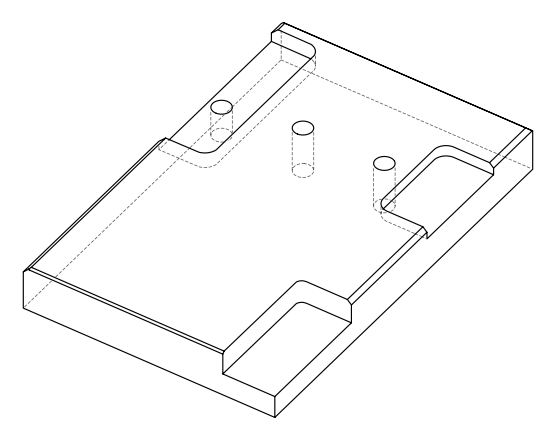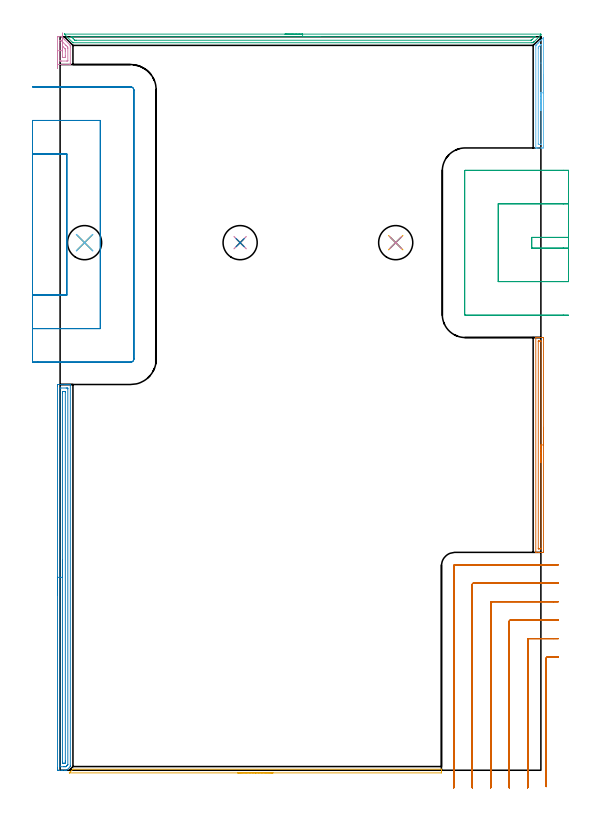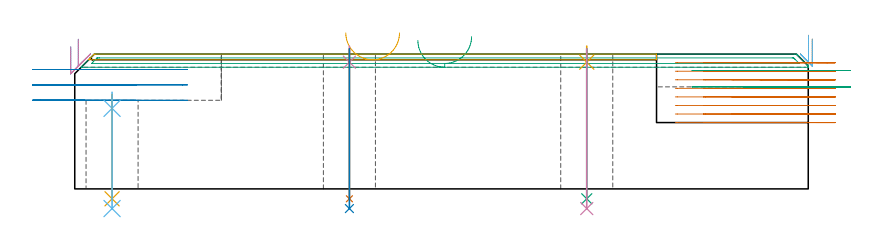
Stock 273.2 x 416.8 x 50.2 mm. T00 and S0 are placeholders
(PLAN: 18 operations, 9 tool changes, 39.8 min)
(1 AREA_MILL | FG_CHAMFER_SURFACE | UGT0205_001 | 2.12 min | 1241 mm3)
(2 AREA_MILL_1 | FG_CHAMFER_SURFACE_1 | UGT0205_001 | 5.45 min | 5965 mm3)
(3 AREA_MILL_2 | FG_CHAMFER_SURFACE_2 | UGT0205_001 | 4.45 min | 3279 mm3)
(4 AREA_MILL_3 | FG_CHAMFER_SURFACE_3 | UGT0205_001 | 0.54 min | 479 mm3)
(5 AREA_MILL_4 | FG_CHAMFER_SURFACE_4 | UGT0205_001 | 1.84 min | 467 mm3)
(6 AREA_MILL_5 | FG_CHAMFER_SURFACE_5 | UGT0205_001 | 1.14 min | 611 mm3)
(7 MILL_CORNER_NOTCH_RECTANGULAR | CORNER_NOTCH_RECTANGULAR | UGT0201_132 | Follow Part, ap 3.5, ae 75% | 14.12 min | 178014 mm3)
(8 MILL_SLOT | SLOT_PARTIAL_RECTANGULAR | UGT0201_109 | Follow Part, ap 6.35, ae 75% | 6.48 min | 168949 mm3)
(9 MILL_SLOT_1 | SLOT_PARTIAL_RECTANGULAR_1 | UGT0201_109 | Follow Part, ap 6.35, ae 75% | 2.28 min | 72669 mm3)
(10 SPOT_DRILL | STEP1HOLE | NXT0321_9005460120000 | 0.05 min | 166 mm3)
(11 SPOT_DRILL_1 | STEP1HOLE_1 | NXT0321_9005460120000 | 0.05 min | 184 mm3)
(12 SPOT_DRILL_2 | STEP1HOLE_2 | NXT0321_9005460120000 | 0.05 min | 193 mm3)
(13 DRILL_THROUGH_HOLE_INTO_CENTER | STEP1HOLE | NXT0301_091 | 0.23 min | 5464 mm3)
(14 DRILL_TO_ENLARGE_THROUGH_HOLE | STEP1HOLE | UGT0301_261 | 0.24 min | 9171 mm3)
(15 DRILL_THROUGH_HOLE_INTO_CENTER_1 | STEP1HOLE_1 | NXT0301_091 | 0.23 min | 5479 mm3)
(16 DRILL_TO_ENLARGE_THROUGH_HOLE_1 | STEP1HOLE_1 | UGT0301_261 | 0.24 min | 9134 mm3)
(17 DRILL_THROUGH_HOLE_INTO_CENTER_2 | STEP1HOLE_2 | NXT0301_091 | 0.16 min | 3540 mm3)
(18 DRILL_TO_ENLARGE_THROUGH_HOLE_2 | STEP1HOLE_2 | UGT0301_261 | 0.17 min | 6018 mm3)
(TOOL UGT0205_001 | Chamfer Mill 20 x 3 x 45 deg. | D20 FL50 Z2)
(TOOL UGT0201_132 | Carbide End Mill 14.0 | D14 FL30 Z4)
(TOOL UGT0201_109 | End Mill 25.4 mm | D25.4 FL25 Z2)
(TOOL NXT0321_9005460120000 | NC Spot Drill, 142deg, 12mm, Carbide, Uncoated | D12 PA142 FL30 Z2)
(TOOL NXT0301_091 | Carbide Drill 12mm [860.1-1200-036A1-MM 2214] | D12 PA140 FL55 Z2)
(TOOL UGT0301_261 | Twist Drill 19.4 mm | D19.4 PA118 FL140 Z2)
(OP 1 AREA_MILL)
G17 G21 G94 G90
T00 M6
G54
G17 G0 G90 X274.7 Y194.85 S1061 M3
G43 Z60.2 H0
Z55.8
G94 G1 Y194.812 Z54.928 F250.
Y194.698 Z54.063
Y194.509 Z53.212
Y194.247 Z52.38
Y193.913 Z51.574
Y193.51 Z50.8
Y193.042 Z50.064
Y192.51 Z49.372
Y191.921 Z48.729
Y191.278 Z48.14
Y190.586 Z47.608
Y189.85 Z47.14
Y189.076 Z46.737
Y188.27 Z46.403
Y187.438 Z46.141
Y186.587 Z45.952
Y185.722 Z45.838
Y184.85 Z45.8
Y124.81
X274.699 Y124.364 Z45.801
X274.694 Y123.927 Z45.802
X274.69 Y123.809 Z45.804
X274.261 Y123.8 Z46.233
X273.617 Z46.881
X273.381 Z47.116
X272.736 Z47.761
X272.5 Z47.996
X272.027 Z48.472
X270.534 Y123.801 Z49.965
X270.306 Y123.81 Z50.192
X270.3 Y123.919 Z50.2
Y245.781
X270.306 Y245.89 Z50.192
X270.535 Y245.9 Z49.963
X271.211 Z49.288
X272.028 Z48.471
X272.5 Z47.996
X272.736 Z47.761
X273.381 Z47.116
X273.617 Z46.881
X274.261 Y245.895 Z46.233
X274.69 Y245.891 Z45.804
X274.694 Y245.773 Z45.802
X274.699 Y245.336 Z45.801
X274.7 Y244.893 Z45.8
Y184.85
X273.286 Z47.214
X273.285 Y126.143 Z47.215
X273.283 Y125.945 Z47.217
X273.279 Y125.847 Z47.221
X273.271 Y125.81 Z47.229
X273.179 Y125.806 Z47.321
X272.839 Y125.801 Z47.661
X272.5 Y125.8 Z48.
X271.958 Y125.801 Z48.542
X271.797 Y125.805 Z48.703
X271.724 Y125.81 Z48.776
X271.716 Y126.045 Z48.784
X271.715 Y126.143 Z48.785
Y243.557
X271.717 Y243.755 Z48.783
X271.721 Y243.853 Z48.779
X271.729 Y243.89 Z48.771
X271.821 Y243.894 Z48.679
X272.161 Y243.899 Z48.339
X272.5 Y243.9 Z48.
X273.042 Y243.899 Z47.458
X273.203 Y243.895 Z47.297
X273.276 Y243.89 Z47.224
X273.284 Y243.655 Z47.216
X273.285 Y243.557 Z47.215
X273.286 Y184.85 Z47.214
Y183.978 Z47.252
Y183.114 Z47.366
Y182.262 Z47.555
Y181.43 Z47.817
Y180.624 Z48.151
Y179.85 Z48.554
Y179.114 Z49.023
Y178.422 Z49.554
Y177.779 Z50.143
Y177.19 Z50.786
Y176.659 Z51.478
Y176.19 Z52.214
Y175.787 Z52.988
Y175.453 Z53.794
Y175.191 Z54.626
Y175.002 Z55.478
Y174.888 Z56.343
Y174.85 Z57.214
G0 Z60.2
M5
M2
(OP 2 AREA_MILL_1)
G17 G21 G94 G90
T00 M6
G54
G17 G0 G90 X-1.5 Y99.6 S1061 M3
G43 Z60.2 H0
Z52.9
G94 G1 Y99.638 Z52.028 F250.
Y99.752 Z51.164
Y99.941 Z50.312
Y100.203 Z49.48
Y100.537 Z48.674
Y100.94 Z47.9
Y101.408 Z47.164
Y101.94 Z46.472
Y102.529 Z45.829
Y103.172 Z45.24
Y103.864 Z44.709
Y104.6 Z44.24
Y105.374 Z43.837
Y106.18 Z43.503
Y107.012 Z43.241
Y107.864 Z43.052
Y108.728 Z42.938
Y109.6 Z42.9
Y218.235
X-1.499 Y218.583 Z42.901
X-1.494 Y219.122 Z42.904
X-1.491 Y219.192 Z42.906
X-0.958 Y219.2 Z43.439
X2.594 Z46.988
X3.143 Z47.54
X3.482 Z47.878
X4.031 Z48.427
X4.37 Z48.765
X5.386 Z49.785
X5.764 Y219.192 Z50.156
X5.797 Y219.19 Z50.188
X5.8 Y219.029 Z50.2
Y2.404
X5.799 Y2.105 Z50.185
X5.714 Y2.014 Z50.114
X3.778 Y0.078 Z48.177
X3.72 Y0.022 Z48.119
X3.69 Y0.001 Z48.088
X3.482 Y0. Z47.88
X3.417 Z47.816
X2.594 Z46.988
X1.367 Z45.763
X0.818 Z45.212
X-0.958 Y0.001 Z43.438
X-1.199 Y0.003 Z43.197
X-1.491 Y0.008 Z42.905
X-1.493 Y0.079 Z42.903
X-1.498 Y0.617 Z42.902
X-1.5 Y1.163 Z42.9
Y109.6
X-0.086 Z44.314
X-0.085 Y216.812 Z44.315
X-0.07 Y217.19 Z44.33
X0.418 Y217.198 Z44.818
X3.482 Y217.2 Z47.882
X3.97 Y217.198 Z48.37
X4.37 Y217.19 Z48.77
X4.385 Y216.796 Z48.785
X4.386 Y216.78 Z48.786
X4.385 Y3.297 Z48.785
Y3.282
X4.37 Y3.132 Z48.77
X4.011 Y2.765 Z48.411
X3.654 Y2.404 Z48.054
X3.567 Y2.318 Z47.967
X3.482 Y2.236 Z47.882
X3.236 Y2.01 Z47.636
X2.993 Y2.002 Z47.393
X2.594 Y2.001 Z46.994
X2.107 Y2. Z46.507
X0.33 Y2.002 Z44.73
X-0.07 Y2.01 Z44.33
X-0.085 Y2.404 Z44.315
X-0.086 Y2.42 Z44.314
Y109.6
X1.328 Z45.728
X1.329 Y214.116 Z45.729
X1.33 Y214.495 Z45.73
X1.333 Y215.01 Z45.733
X1.336 Y215.19 Z45.736
X1.52 Y215.197 Z45.92
X2.594 Y215.2 Z46.994
X2.783 Y215.199 Z47.183
X2.909 Y215.196 Z47.309
X2.954 Y215.191 Z47.354
X2.966 Y215.187 Z47.366
X2.967 Y215.181 Z47.367
X2.97 Y215.136 Z47.37
X2.971 Y215.01 Z47.371
X2.972 Y214.63 Z47.372
X2.971 Y5.597 Z47.371
Y5.084
X2.969 Y4.707 Z47.369
X2.964 Y4.191 Z47.364
X2.855 Y4.066 Z47.255
X2.777 Y4.007 Z47.177
X1.706 Y4. Z46.106
X1.517 Y4.001 Z45.917
X1.391 Y4.004 Z45.791
X1.346 Y4.009 Z45.746
X1.334 Y4.013 Z45.734
X1.333 Y4.019 Z45.733
X1.33 Y4.064 Z45.73
X1.329 Y4.191 Z45.729
X1.328 Y4.57 Z45.728
Y109.6
Y110.472 Z45.767
Y111.336 Z45.88
Y112.188 Z46.069
Y113.02 Z46.332
Y113.826 Z46.665
Y114.6 Z47.068
Y115.336 Z47.537
Y116.028 Z48.068
Y116.671 Z48.657
Y117.26 Z49.301
Y117.792 Z49.993
Y118.26 Z50.728
Y118.663 Z51.502
Y118.997 Z52.308
Y119.259 Z53.14
Y119.448 Z53.992
Y119.562 Z54.857
Y119.6 Z55.728
G0 Z60.2
M5
M2
(OP 3 AREA_MILL_2)
G17 G21 G94 G90
T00 M6
G54
G17 G0 G90 X127.8 Y418.3 S1061 M3
G43 Z60.2 H0
Z55.3
G94 G1 X127.838 Z54.428 F250.
X127.952 Z53.564
X128.141 Z52.712
X128.403 Z51.88
X128.737 Z51.074
X129.14 Z50.3
X129.608 Z49.564
X130.14 Z48.872
X130.729 Z48.229
X131.372 Z47.64
X132.064 Z47.108
X132.8 Z46.64
X133.574 Z46.237
X134.38 Z45.903
X135.212 Z45.641
X136.063 Z45.452
X136.928 Z45.338
X137.8 Z45.3
X273.038
X273.14 Y418.297 Z45.303
X273.2 Y418.293 Z45.307
X273.199 Y417.805 Z45.794
X273.197 Y417.8 Z45.799
X273.187 Y417.786 Z45.813
X272.99 Y417.588 Z46.008
X272.889 Y417.488 Z46.11
X272.674 Y417.273 Z46.326
X269.414 Y414.014 Z49.585
X269.368 Y413.967 Z49.63
X269.319 Y413.918 Z49.681
X269.132 Y413.731 Z49.868
X269.079 Y413.677 Z49.919
X269.021 Y413.621 Z49.978
X268.914 Y413.515 Z50.083
X268.795 Y413.402 Z50.187
X268.128 Y413.4 Z50.2
X7.472
X7.305 Y413.403 Z50.189
X7.23 Y413.468 Z50.128
X7.025 Y413.675 Z49.925
X2.523 Y418.176 Z45.421
X2.444 Y418.252 Z45.34
X2.417 Y418.291 Z45.3
X2.423 Y418.294 Z45.297
X2.437 Y418.296 Z45.296
X2.491 Y418.298 Z45.298
X2.562 Y418.299 Z45.299
X2.723 Y418.3 Z45.3
X137.8
Y416.886 Z46.714
X269.296 Y416.885 Z46.715
X269.593 Y416.883 Z46.717
X269.78 Y416.879 Z46.721
X269.816 Y416.877 Z46.723
X269.797 Y416.854 Z46.746
X269.751 Y416.803 Z46.797
X269.685 Y416.735 Z46.865
X269.57 Y416.619 Z46.981
X268.249 Y415.298 Z48.302
X268.128 Y415.179 Z48.421
X267.804 Y414.862 Z48.738
X267.765 Y414.827 Z48.773
X267.698 Y414.821 Z48.779
X267.544 Y414.818 Z48.782
X267.236 Y414.815 Z48.785
X9.257
X8.98 Y414.816 Z48.784
X8.364 Y414.821 Z48.779
X8.33 Y414.831 Z48.769
X8.288 Y414.868 Z48.732
X8.205 Y414.947 Z48.653
X7.472 Y415.678 Z47.922
X6.865 Y416.285 Z47.315
X6.579 Y416.572 Z47.028
X6.286 Y416.874 Z46.726
X6.284 Y416.88 Z46.72
X6.291 Y416.882 Z46.718
X6.331 Y416.885 Z46.715
X6.414 Y416.886 Z46.714
X6.579
X137.8
X138.672 Z46.752
X139.536 Z46.866
X140.388 Z47.055
X141.22 Z47.317
X142.026 Z47.651
X142.8 Z48.054
X143.536 Z48.523
X144.228 Z49.054
X144.871 Z49.643
X145.46 Z50.286
X145.991 Z50.978
X146.46 Z51.714
X146.863 Z52.488
X147.197 Z53.294
X147.459 Z54.126
X147.648 Z54.978
X147.762 Z55.843
X147.8 Z56.714
G0 Z60.2
M5
M2
(OP 4 AREA_MILL_3)
G17 G21 G94 G90
T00 M6
G54
G17 G0 G90 X-1.5 Y398.9 S1061 M3
G43 Z60.2 H0
Z52.9
G94 G1 Y398.938 Z52.028 F250.
Y399.052 Z51.164
Y399.241 Z50.312
Y399.503 Z49.48
Y399.837 Z48.674
Y400.24 Z47.9
Y400.708 Z47.164
Y401.24 Z46.472
Y401.829 Z45.829
Y402.472 Z45.24
Y403.164 Z44.708
Y403.9 Z44.24
Y404.674 Z43.837
Y405.48 Z43.503
Y406.312 Z43.241
Y407.163 Z43.052
Y408.028 Z42.938
Y408.9 Z42.9
X-1.499 Y416.376 Z42.901
X-1.497 Y416.643 Z42.903
X-1.493 Y416.794 Z42.907
X-0.958 Y416.8 Z43.442
X0.818 Z45.218
X0.84 Y416.799 Z45.24
X0.898 Y416.79 Z45.297
X1.076 Y416.624 Z45.476
X2.644 Y415.057 Z47.042
X5.702 Y411.999 Z50.101
X5.722 Y411.978 Z50.121
X5.794 Y411.906 Z50.192
X5.8 Y411.099 Z50.2
Y401.424
X5.793 Y401.01 Z50.193
X5.277 Y401. Z49.677
X-0.101 Z44.299
X-0.958 Z43.436
X-1.199 Z43.195
X-1.385 Y401.001 Z43.01
X-1.49 Y401.006 Z42.904
X-1.5 Y401.424 Z42.9
Y408.9
X-0.086 Z44.314
Y413.737
X-0.085 Y414.617 Z44.315
X-0.084 Y414.631 Z44.316
X-0.07 Y414.79 Z44.33
X0.115 Z44.515
X0.457 Y414.781 Z44.857
X0.63 Y414.617 Z45.03
X0.818 Y414.431 Z45.218
X1.513 Y413.737 Z45.913
X3.272 Y411.978 Z47.672
X3.482 Y411.768 Z47.882
X4.147 Y411.099 Z48.547
X4.37 Y410.868 Z48.77
X4.386 Y410.204 Z48.786
X4.385 Y403.183 Z48.785
X4.384 Y403.169 Z48.784
X4.37 Y403.01 Z48.77
X3.666 Y403.001 Z48.066
X0.818 Y403. Z45.218
X0.111 Y403.004 Z44.511
X-0.07 Y403.01 Z44.33
X-0.084 Y403.169 Z44.316
X-0.085 Y403.183 Z44.315
X-0.086 Y408.9 Z44.314
X1.328 Z45.728
X1.329 Y410.593 Z45.729
Y411.099
X1.331 Y411.334 Z45.731
X1.333 Y411.422 Z45.733
X1.334 Y411.446 Z45.734
X1.37 Y411.419 Z45.77
X1.482 Y411.312 Z45.882
X1.702 Y411.099 Z46.102
X2.582 Y410.219 Z46.982
X2.594 Y410.207 Z46.994
X2.81 Y409.984 Z47.21
X2.917 Y409.872 Z47.317
X2.965 Y409.816 Z47.365
X2.966 Y409.713 Z47.366
X2.97 Y409.34 Z47.37
X2.971 Y408.966 Z47.371
X2.972 Y408.46 Z47.372
X2.971 Y405.822 Z47.371
Y405.448
X2.969 Y405.074 Z47.369
X2.966 Y405.025 Z47.366
X2.963 Y405.009 Z47.363
X2.956 Y405.007 Z47.356
X2.905 Y405.003 Z47.305
X2.801 Y405.001 Z47.201
X2.594 Y405. Z46.994
X1.706 Z46.106
X1.499 Y405.001 Z45.899
X1.395 Y405.003 Z45.795
X1.344 Y405.007 Z45.744
X1.337 Y405.009 Z45.737
X1.334 Y405.025 Z45.734
X1.331 Y405.074 Z45.731
X1.329 Y405.448 Z45.729
X1.328 Y408.9 Z45.728
X1.329 Y409.771 Z45.767
Y410.636 Z45.88
Y411.488 Z46.069
Y412.32 Z46.332
Y413.126 Z46.665
Y413.9 Z47.068
Y414.636 Z47.537
Y415.328 Z48.068
Y415.971 Z48.658
Y416.56 Z49.301
Y417.091 Z49.993
Y417.56 Z50.729
Y417.963 Z51.502
Y418.297 Z52.308
Y418.559 Z53.14
Y418.748 Z53.992
Y418.862 Z54.857
Y418.9 Z55.729
G0 Z60.2
M5
M2
(OP 5 AREA_MILL_4)
G17 G21 G94 G90
T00 M6
G54
G17 G0 G90 X120.95 Y-1.5 S1061 M3
G43 Z60.2 H0
Z58.1
G94 G1 X120.912 Z57.228 F250.
X120.798 Z56.364
X120.609 Z55.512
X120.347 Z54.68
X120.013 Z53.874
X119.61 Z53.1
X119.141 Z52.364
X118.61 Z51.672
X118.021 Z51.029
X117.378 Z50.44
X116.686 Z49.909
X115.95 Z49.44
X115.176 Z49.037
X114.37 Z48.703
X113.538 Z48.441
X112.686 Z48.252
X111.822 Z48.138
X110.95 Z48.1
X5.439
X5.285 Y-1.497 Z48.103
X5.213 Y-1.492 Z48.106
X5.358 Y-1.342 Z48.254
X5.491 Y-1.209 Z48.39
X5.756 Y-0.944 Z48.656
X7.142 Y0.442 Z50.042
X7.152 Y0.452 Z50.052
X7.306 Y0.6 Z50.184
X7.57 Z50.2
X216.558
X216.69 Y0.597 Z50.188
X216.693 Y0.552 Z50.144
X216.7 Y0.214 Z49.813
Y-0.326 Z49.273
Y-0.896 Z48.699
Y-1.181 Z48.415
X216.698 Y-1.491 Z48.105
X216.558 Y-1.5 Z48.1
X110.95
X110.078 Z48.138
X109.213 Z48.252
X108.362 Z48.441
X107.53 Z48.703
X106.724 Z49.037
X105.95 Z49.44
X105.214 Z49.909
X104.522 Z50.44
X103.879 Z51.029
X103.29 Z51.672
X102.758 Z52.364
X102.29 Z53.1
X101.887 Z53.874
X101.553 Z54.68
X101.291 Z55.512
X101.102 Z56.364
X100.988 Z57.228
X100.95 Z58.1
G0 Z60.2
M5
M2
(OP 6 AREA_MILL_5)
G17 G21 G94 G90
T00 M6
G54
G17 G0 G90 X274.7 Y394.95 S1061 M3
G43 Z60.2 H0
Z55.8
G94 G1 Y394.912 Z54.928 F250.
Y394.798 Z54.063
Y394.609 Z53.212
Y394.347 Z52.38
Y394.013 Z51.574
Y393.61 Z50.8
Y393.142 Z50.064
Y392.611 Z49.372
Y392.021 Z48.729
Y391.378 Z48.14
Y390.686 Z47.608
Y389.95 Z47.14
Y389.176 Z46.737
Y388.37 Z46.403
Y387.538 Z46.141
Y386.687 Z45.952
Y385.822 Z45.838
Y384.95 Z45.8
Y354.64
X274.699 Y354.192 Z45.801
X274.694 Y353.754 Z45.802
X274.691 Y353.61 Z45.805
X274.261 Y353.6 Z46.233
X273.67 Z46.827
X273.381 Z47.116
X271.619 Z48.875
X271.04 Z49.459
X270.739 Z49.76
X270.588 Y353.601 Z49.911
X270.306 Y353.61 Z50.193
X270.3 Y353.747 Z50.2
Y411.696
X270.299 Y411.898 Z50.193
Y411.901
X270.497 Y412.097 Z50.003
X270.542 Y412.142 Z49.958
X270.739 Y412.34 Z49.759
X270.838 Y412.439 Z49.66
X271.179 Y412.78 Z49.318
X271.303 Y412.903 Z49.197
X271.433 Y413.033 Z49.067
X271.619 Y413.221 Z48.878
X271.729 Y413.33 Z48.768
X272.324 Y413.925 Z48.175
X272.5 Y414.101 Z47.997
X273.216 Y414.816 Z47.283
X273.381 Y414.982 Z47.116
X274.107 Y415.708 Z46.392
X274.261 Y415.863 Z46.236
X274.404 Y416.005 Z46.094
X274.693 Y416.291 Z45.807
X274.697 Y416.005 Z45.803
X274.7 Y415.71 Z45.8
Y384.95
X273.286 Z47.214
X273.285 Y355.777 Z47.215
X273.284 Y355.677 Z47.216
X273.281 Y355.629 Z47.219
X273.28 Y355.612 Z47.22
X273.241 Y355.61 Z47.259
X272.869 Y355.602 Z47.631
X272.5 Y355.601 Z48.
X271.987 Y355.603 Z48.513
X271.803 Y355.61 Z48.697
X271.721 Y355.624 Z48.779
X271.716 Y355.878 Z48.784
X271.715 Y355.976 Z48.785
X271.714 Y410.262 Z48.786
X271.721 Y410.851 Z48.779
X271.77 Y410.908 Z48.73
X271.861 Y411.005 Z48.639
X272.1 Y411.25 Z48.4
X273.188 Y412.337 Z47.312
X273.262 Y412.407 Z47.238
X273.275 Y412.417 Z47.225
X273.279 Z47.221
X273.281 Y412.39 Z47.219
X273.285 Y412.239 Z47.215
X273.286 Y401.86 Z47.214
Y384.95
Y384.079 Z47.252
Y383.214 Z47.366
Y382.362 Z47.555
Y381.53 Z47.817
Y380.724 Z48.151
Y379.95 Z48.554
Y379.214 Z49.023
Y378.522 Z49.554
Y377.879 Z50.143
Y377.29 Z50.786
Y376.759 Z51.478
Y376.29 Z52.214
Y375.887 Z52.988
Y375.553 Z53.794
Y375.291 Z54.626
Y375.102 Z55.478
Y374.988 Z56.343
Y374.95 Z57.214
G0 Z60.2
M5
M2
(OP 7 MILL_CORNER_NOTCH_RECTANGULAR)
G17 G21 G94 G90
T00 M6
G54
G17 G0 G90 X283.2 Y64.3 S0 M3
G43 Z60.2 H0
Z47.012
G94 G1 X280.2 F250.
X276.895 F500.
G3 X276.2 Y63.605 R0.7
G1 Y-6.325
Y-9.325 F250.
G0 Z60.2
X283.2 Y74.8
Z47.012
G1 X280.2
X266.395 F500.
G3 X265.7 Y74.105 R0.7
G1 Y-7.
Y-10. F250.
G0 Z60.2
X283.2 Y85.3
Z47.012
G1 X280.2
X255.895 F500.
G3 X255.2 Y84.605 R0.7
G1 Y-7.
Y-10. F250.
G0 Z60.2
X283.2 Y95.8
Z47.012
G1 X280.2
X245.396 F500.
G3 X244.7 Y95.104 R0.7
G1 Y-7.
Y-10. F250.
G0 Z60.2
X283.2 Y106.3
Z47.012
G1 X280.2
X234.896 F500.
G3 X234.2 Y105.604 R0.7
G1 Y-7.
Y-10. F250.
G0 Z60.2
X283.2 Y116.8
Z47.012
G1 X280.2
X224.396 F500.
G3 X223.7 Y116.104 R0.7
G1 Y-7.
Y-10. F250.
G0 Z60.2
X283.2 Y64.3
Z43.825
G1 X280.2
X276.895 F500.
G3 X276.2 Y63.605 R0.7
G1 Y-6.325
Y-9.325 F250.
G0 Z60.2
X283.2 Y74.8
Z43.825
G1 X280.2
X266.395 F500.
G3 X265.7 Y74.105 R0.7
G1 Y-7.
Y-10. F250.
G0 Z60.2
X283.2 Y85.3
Z43.825
G1 X280.2
X255.895 F500.
G3 X255.2 Y84.605 R0.7
G1 Y-7.
Y-10. F250.
G0 Z60.2
X283.2 Y95.8
Z43.825
G1 X280.2
X245.396 F500.
G3 X244.7 Y95.104 R0.7
G1 Y-7.
Y-10. F250.
G0 Z60.2
X283.2 Y106.3
Z43.825
G1 X280.2
X234.896 F500.
G3 X234.2 Y105.604 R0.7
G1 Y-7.
Y-10. F250.
G0 Z60.2
X283.2 Y116.8
Z43.825
G1 X280.2
X224.396 F500.
G3 X223.7 Y116.104 R0.7
G1 Y-7.
Y-10. F250.
G0 Z60.2
X283.2 Y64.3
Z40.637
G1 X280.2
X276.895 F500.
G3 X276.2 Y63.605 R0.7
G1 Y-6.325
Y-9.325 F250.
G0 Z60.2
X283.2 Y74.8
Z40.637
G1 X280.2
X266.395 F500.
G3 X265.7 Y74.105 R0.7
G1 Y-7.
Y-10. F250.
G0 Z60.2
X283.2 Y85.3
Z40.637
G1 X280.2
X255.895 F500.
G3 X255.2 Y84.605 R0.7
G1 Y-7.
Y-10. F250.
G0 Z60.2
X283.2 Y95.8
Z40.637
G1 X280.2
X245.396 F500.
G3 X244.7 Y95.104 R0.7
G1 Y-7.
Y-10. F250.
G0 Z60.2
X283.2 Y106.3
Z40.637
G1 X280.2
X234.896 F500.
G3 X234.2 Y105.604 R0.7
G1 Y-7.
Y-10. F250.
G0 Z60.2
X283.2 Y116.8
Z40.637
G1 X280.2
X224.396 F500.
G3 X223.7 Y116.104 R0.7
G1 Y-7.
Y-10. F250.
G0 Z60.2
X283.2 Y64.3
Z37.45
G1 X280.2
X276.895 F500.
G3 X276.2 Y63.605 R0.7
G1 Y-6.325
Y-9.325 F250.
G0 Z60.2
X283.2 Y74.8
Z37.45
G1 X280.2
X266.395 F500.
G3 X265.7 Y74.105 R0.7
G1 Y-7.
Y-10. F250.
G0 Z60.2
X283.2 Y85.3
Z37.45
G1 X280.2
X255.895 F500.
G3 X255.2 Y84.605 R0.7
G1 Y-7.
Y-10. F250.
G0 Z60.2
X283.2 Y95.8
Z37.45
G1 X280.2
X245.396 F500.
G3 X244.7 Y95.104 R0.7
G1 Y-7.
Y-10. F250.
G0 Z60.2
X283.2 Y106.3
Z37.45
G1 X280.2
X234.896 F500.
G3 X234.2 Y105.604 R0.7
G1 Y-7.
Y-10. F250.
G0 Z60.2
X283.2 Y116.8
Z37.45
G1 X280.2
X224.396 F500.
G3 X223.7 Y116.104 R0.7
G1 Y-7.
Y-10. F250.
G0 Z60.2
X283.2 Y64.3
Z34.262
G1 X280.2
X276.895 F500.
G3 X276.2 Y63.605 R0.7
G1 Y-6.325
Y-9.325 F250.
G0 Z60.2
X283.2 Y74.8
Z34.262
G1 X280.2
X266.395 F500.
G3 X265.7 Y74.105 R0.7
G1 Y-7.
Y-10. F250.
G0 Z60.2
X283.2 Y85.3
Z34.262
G1 X280.2
X255.895 F500.
G3 X255.2 Y84.605 R0.7
G1 Y-7.
Y-10. F250.
G0 Z60.2
X283.2 Y95.8
Z34.262
G1 X280.2
X245.396 F500.
G3 X244.7 Y95.104 R0.7
G1 Y-7.
Y-10. F250.
G0 Z60.2
X283.2 Y106.3
Z34.262
G1 X280.2
X234.896 F500.
G3 X234.2 Y105.604 R0.7
G1 Y-7.
Y-10. F250.
G0 Z60.2
X283.2 Y116.8
Z34.262
G1 X280.2
X224.396 F500.
G3 X223.7 Y116.104 R0.7
G1 Y-7.
Y-10. F250.
G0 Z60.2
X283.2 Y64.3
Z31.075
G1 X280.2
X276.895 F500.
G3 X276.2 Y63.605 R0.7
G1 Y-6.325
Y-9.325 F250.
G0 Z60.2
X283.2 Y74.8
Z31.075
G1 X280.2
X266.395 F500.
G3 X265.7 Y74.105 R0.7
G1 Y-7.
Y-10. F250.
G0 Z60.2
X283.2 Y85.3
Z31.075
G1 X280.2
X255.895 F500.
G3 X255.2 Y84.605 R0.7
G1 Y-7.
Y-10. F250.
G0 Z60.2
X283.2 Y95.8
Z31.075
G1 X280.2
X245.396 F500.
G3 X244.7 Y95.104 R0.7
G1 Y-7.
Y-10. F250.
G0 Z60.2
X283.2 Y106.3
Z31.075
G1 X280.2
X234.896 F500.
G3 X234.2 Y105.604 R0.7
G1 Y-7.
Y-10. F250.
G0 Z60.2
X283.2 Y116.8
Z31.075
G1 X280.2
X224.396 F500.
G3 X223.7 Y116.104 R0.7
G1 Y-7.
Y-10. F250.
G0 Z60.2
X283.2 Y64.3
Z27.887
G1 X280.2
X276.895 F500.
G3 X276.2 Y63.605 R0.7
G1 Y-6.325
Y-9.325 F250.
G0 Z60.2
X283.2 Y74.8
Z27.887
G1 X280.2
X266.395 F500.
G3 X265.7 Y74.105 R0.7
G1 Y-7.
Y-10. F250.
G0 Z60.2
X283.2 Y85.3
Z27.887
G1 X280.2
X255.895 F500.
G3 X255.2 Y84.605 R0.7
G1 Y-7.
Y-10. F250.
G0 Z60.2
X283.2 Y95.8
Z27.887
G1 X280.2
X245.396 F500.
G3 X244.7 Y95.104 R0.7
G1 Y-7.
Y-10. F250.
G0 Z60.2
X283.2 Y106.3
Z27.887
G1 X280.2
X234.896 F500.
G3 X234.2 Y105.604 R0.7
G1 Y-7.
Y-10. F250.
G0 Z60.2
X283.2 Y116.8
Z27.887
G1 X280.2
X224.396 F500.
G3 X223.7 Y116.104 R0.7
G1 Y-7.
Y-10. F250.
G0 Z60.2
X283.2 Y64.3
Z24.7
G1 X280.2
X276.895 F500.
G3 X276.2 Y63.605 R0.7
G1 Y-6.325
Y-9.325 F250.
G0 Z60.2
X283.2 Y74.8
Z24.7
G1 X280.2
X266.395 F500.
G3 X265.7 Y74.105 R0.7
G1 Y-7.
Y-10. F250.
G0 Z60.2
X283.2 Y85.3
Z24.7
G1 X280.2
X255.895 F500.
G3 X255.2 Y84.605 R0.7
G1 Y-7.
Y-10. F250.
G0 Z60.2
X283.2 Y95.8
Z24.7
G1 X280.2
X245.396 F500.
G3 X244.7 Y95.104 R0.7
G1 Y-7.
Y-10. F250.
G0 Z60.2
X283.2 Y106.3
Z24.7
G1 X280.2
X234.896 F500.
G3 X234.2 Y105.604 R0.7
G1 Y-7.
Y-10. F250.
G0 Z60.2
X283.2 Y116.8
Z24.7
G1 X280.2
X224.396 F500.
G3 X223.7 Y116.104 R0.7
G1 Y-7.
Y-10. F250.
G0 Z60.2
M5
M2
(OP 8 MILL_SLOT)
G17 G21 G94 G90
T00 M6
G54
G17 G0 G90 X-15.7 Y270. S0 M3
G43 Z60.2 H0
Z44.467
G94 G1 X-12.7 F250.
X3.8 F500.
Y350.2
X-12.7
X-15.7 F250.
Y250.95
X-12.7
X22.85 F500.
Y369.25
X-12.7
X-15.7 F250.
Y231.9
X-12.7
X40.1 F500.
G3 X41.9 Y233.7 R1.8
G1 Y386.5
G3 X40.1 Y388.3 R1.8
G1 X-12.7
X-15.7 F250.
G0 Y270. Z38.733
G1 X-12.7
X3.8 F500.
Y350.2
X-12.7
X-15.7 F250.
Y250.95
X-12.7
X22.85 F500.
Y369.25
X-12.7
X-15.7 F250.
Y231.9
X-12.7
X40.1 F500.
G3 X41.9 Y233.7 R1.8
G1 Y386.5
G3 X40.1 Y388.3 R1.8
G1 X-12.7
X-15.7 F250.
G0 Y270. Z33.
G1 X-12.7
X3.8 F500.
Y350.2
X-12.7
X-15.7 F250.
Y250.95
X-12.7
X22.85 F500.
Y369.25
X-12.7
X-15.7 F250.
Y231.9
X-12.7
X40.1 F500.
G3 X41.9 Y233.7 R1.8
G1 Y386.5
G3 X40.1 Y388.3 R1.8
G1 X-12.7
X-15.7 F250.
G0 Z60.2
M5
M2
(OP 9 MILL_SLOT_1)
G17 G21 G94 G90
T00 M6
G54
G17 G0 G90 X288.9 Y302.8 S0 M3
G43 Z60.2 H0
Z44.1
G94 G1 X285.9 F250.
X268. F500.
Y296.7
X285.9
X288.9 F250.
Y321.85
X285.9
X248.95 F500.
Y277.65
X285.9
X288.9 F250.
Y340.9
X285.9
X230.2 F500.
G3 X229.9 Y340.6 R0.3
G1 Y258.9
G3 X230.2 Y258.6 R0.3
G1 X285.9
X288.9 F250.
G0 Y302.8 Z38.
G1 X285.9
X268. F500.
Y296.7
X285.9
X288.9 F250.
Y321.85
X285.9
X248.95 F500.
Y277.65
X285.9
X288.9 F250.
Y340.9
X285.9
X230.2 F500.
G3 X229.9 Y340.6 R0.3
G1 Y258.9
G3 X230.2 Y258.6 R0.3
G1 X285.9
X288.9 F250.
G0 Z60.2
M5
M2
(OP 10 SPOT_DRILL)
G17 G21 G94 G90
T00 M6
G54
G17 G0 G90 X102.3 Y299.8 S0 M3
G43 Z60.2 H0
G94 G81 G98 Z47.2 F250. R53.2
G80
M5
M2
(OP 11 SPOT_DRILL_1)
G17 G21 G94 G90
T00 M6
G54
G17 G0 G90 X190.7 Y299.8 S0 M3
G43 Z60.2 H0
G94 G81 G98 Z47.2 F250. R53.2
G80
M5
M2
(OP 12 SPOT_DRILL_2)
G17 G21 G94 G90
T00 M6
G54
G17 G0 G90 X13.9 Y299.8 S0 M3
G43 Z60.2 H0
G94 G81 G98 Z30. F250. R36.
G80
M5
M2
(OP 13 DRILL_THROUGH_HOLE_INTO_CENTER)
G17 G21 G94 G90
T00 M6
G54
G17 G0 G90 X102.3 Y299.8 S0 M3
G43 Z60.2 H1
G94 G73 G98 Z-3.684 F250. Q10.777 R52.2
G80
M5
M2
(OP 14 DRILL_TO_ENLARGE_THROUGH_HOLE)
G17 G21 G94 G90
T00 M6
G54
G17 G0 G90 X102.3 Y299.8 S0 M3
G43 Z60.2 H0
G94 G73 G98 Z-7.328 F250. Q19.176 R52.2
G80
M5
M2
(OP 15 DRILL_THROUGH_HOLE_INTO_CENTER_1)
G17 G21 G94 G90
T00 M6
G54
G17 G0 G90 X190.7 Y299.8 S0 M3
G43 Z60.2 H1
G94 G73 G98 Z-3.684 F250. Q10.777 R52.2
G80
M5
M2
(OP 16 DRILL_TO_ENLARGE_THROUGH_HOLE_1)
G17 G21 G94 G90
T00 M6
G54
G17 G0 G90 X190.7 Y299.8 S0 M3
G43 Z60.2 H0
G94 G73 G98 Z-7.328 F250. Q19.176 R52.2
G80
M5
M2
(OP 17 DRILL_THROUGH_HOLE_INTO_CENTER_2)
G17 G21 G94 G90
T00 M6
G54
G17 G0 G90 X13.9 Y299.8 S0 M3
G43 Z60.2 H1
G94 G73 G98 Z-3.684 F250. Q9.171 R35.
G80
M5
M2
(OP 18 DRILL_TO_ENLARGE_THROUGH_HOLE_2)
G17 G21 G94 G90
T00 M6
G54
G17 G0 G90 X13.9 Y299.8 S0 M3
G43 Z60.2 H0
G94 G81 G98 Z-7.328 F250. R35.
G80
M5
M2
